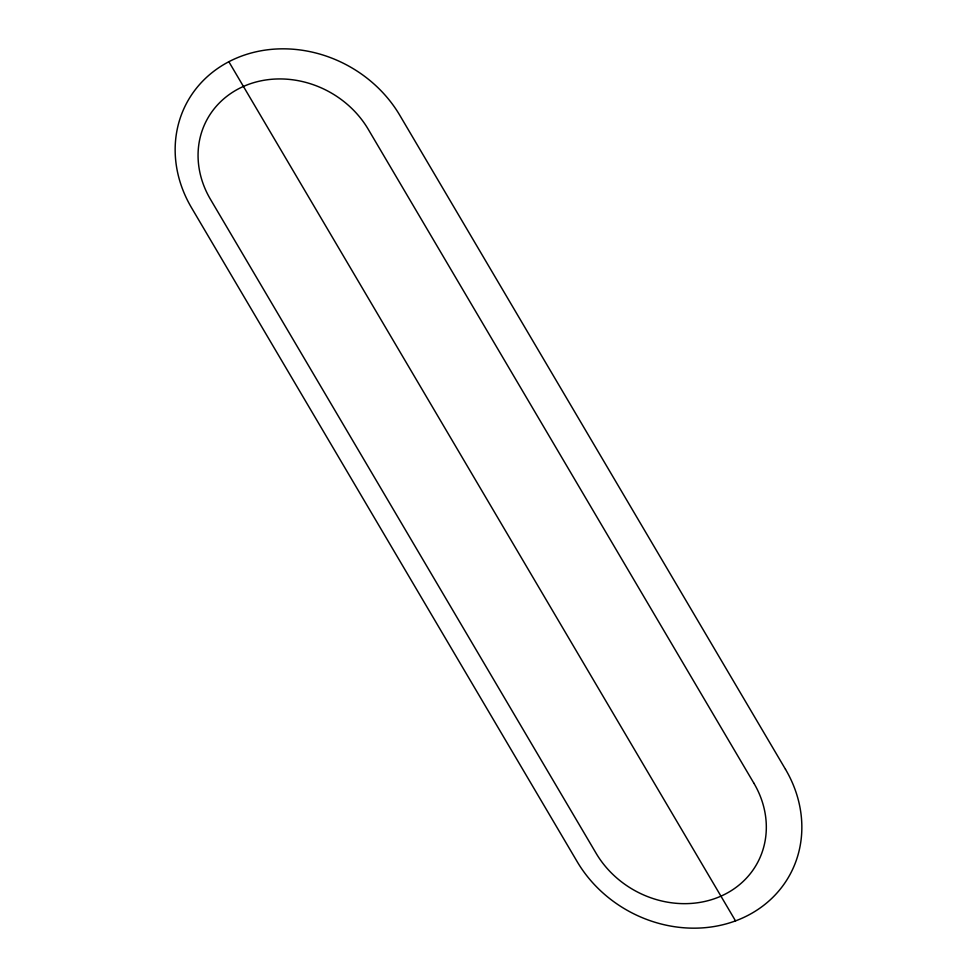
<?xml version="1.0" encoding="UTF-8"?>
<svg xmlns="http://www.w3.org/2000/svg" width="977" height="977" viewBox="0 0 977 977"><rect width="100%" height="100%" fill="white"/><g stroke="black" fill="none" stroke-linecap="round" stroke-linejoin="round"><path stroke-width="1.47" d="M228.85 61.722L735.522 920.884M785.496 769.302L399.813 115.31A123.676 109.192 28.6 0 0 235.054 58.73A123.676 109.192 28.6 0 0 191.504 207.698L577.187 861.69A123.676 109.192 28.6 0 0 741.946 918.27A123.676 109.192 28.6 0 0 785.496 769.302M753.939 783.298L368.256 129.306A93.694 82.727 28.6 0 0 243.432 86.44A93.694 82.727 28.6 0 0 210.446 199.296L596.117 853.3A93.694 82.727 28.6 0 0 720.941 896.153A93.694 82.727 28.6 0 0 753.939 783.298"/></g></svg>
